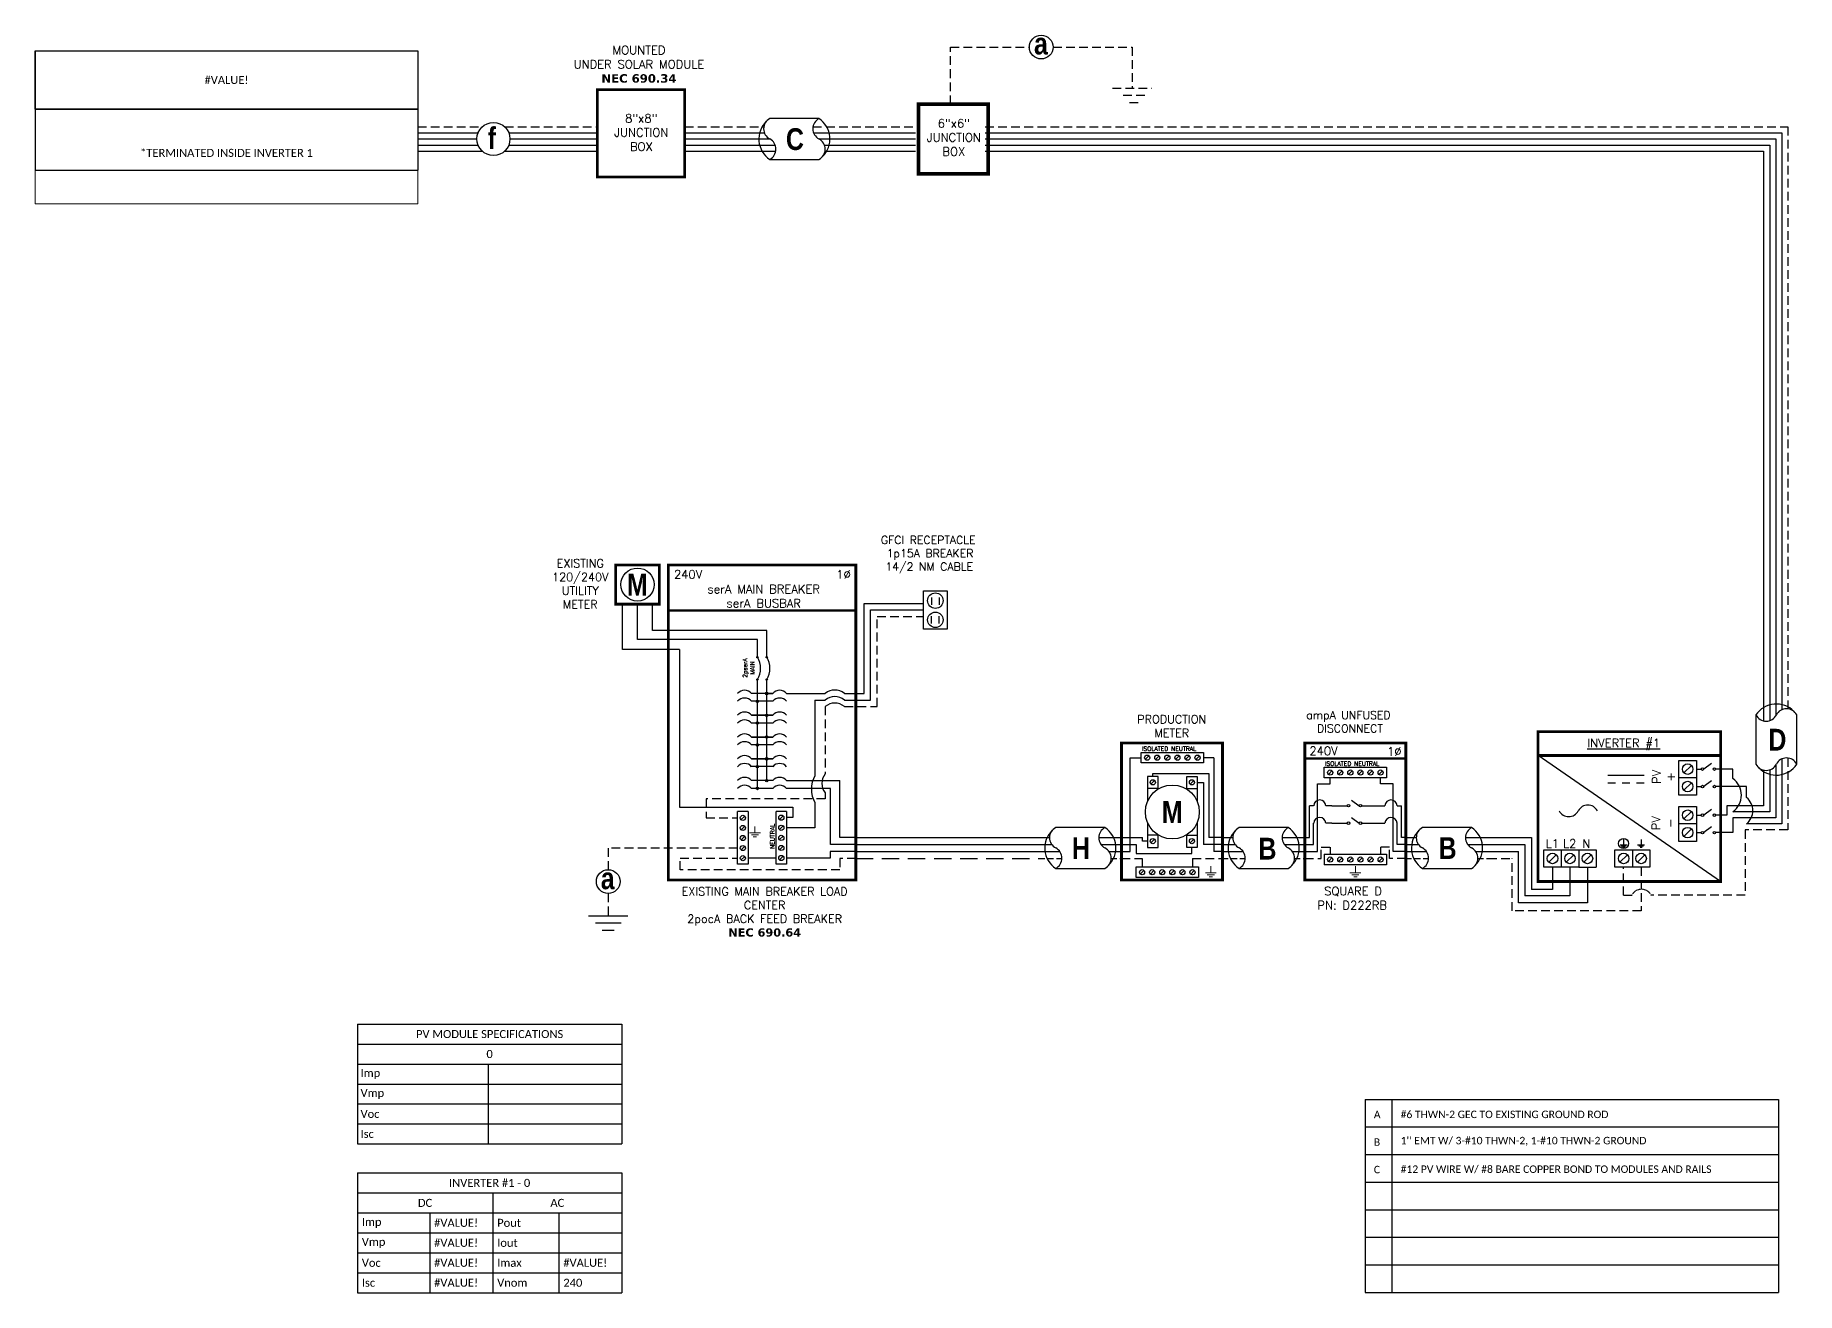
# Model space of a CAD drawing. Header units: feet. Extents: x 7808 to 8568, y 20870 to 21412.
import ezdxf

# ---------------------------------------------------------------- set-up
doc = ezdxf.new("R2010")
doc.units = ezdxf.units.FT
doc.header["$MEASUREMENT"] = 0
doc.linetypes.add('DASHED', pattern=[0.75, 0.5, -0.25])
doc.linetypes.add('HIDDEN', pattern=[0.375, 0.25, -0.125])
doc.layers.add('TEXT', color=7, linetype='Continuous')
doc.layers.add('Z - TITLEBLOCK TXT', color=7, linetype='Continuous')
doc.styles.add('ONE LINE TXT', font='techb___.ttf')
doc.styles.get("Standard").update_dxf_attribs({"font": 'simplex.shx'})

# ---------------------------------------------------------------- blocks, each defined once
blk = doc.blocks.new('*T22')
at = {"color": 0, "lineweight": -2, "transparency": 16777216}
for p, q in [((0, 0), (165.11, 0)), ((0, 0), (0, -51.42)), ((165.11, 0), (165.11, -51.42)), ((0, -25.14), (165.11, -25.14)), ((0, -51.42), (165.11, -51.42))]:
    blk.add_line(p, q, dxfattribs=at)
at = {"layer": 'Defpoints', "color": 8, "linetype": 'ByBlock', "lineweight": 0, "transparency": 16777216}
for p, q in [((0, -51.42), (0, -66.05)), ((165.11, -51.42), (165.11, -66.05)), ((0, -66.05), (165.11, -66.05))]:
    blk.add_line(p, q, dxfattribs=at)
at = {"color": 0, "linetype": 'Continuous', "transparency": 16777216, "char_height": 3.4544, "width": 155.095, "attachment_point": 5}
for s, insert in [('{\\fCalibri|b0|i0|c0;#VALUE!', (82.56, -12.57)), ('{\\fCalibri|b0|i0|c0;^J^J*TERMINATED INSIDE INVERTER 1', (82.56, -38.28))]:
    blk.add_mtext(s, dxfattribs=dict(at, insert=insert))
blk = doc.blocks.new('8x8box')
at = {"lineweight": 50, "const_width": 1.19}
blk.add_lwpolyline([(37.78, 0), (0, 0), (0, 37.78), (37.78, 37.78)], close=True, dxfattribs=at)
at = {"color": 1, "char_height": 3.6576, "attachment_point": 5}
for s, width, insert in [(' \\PMOUNTED \\PUNDER SOLAR MODULE\\P{\\fVerdana|b1|i0|c0|p34;NEC 690.34}', 73.0127, (18.01, 51.7)), ('8"x8"  JUNCTION BOX ', 0.4767, (19.03, 19.26))]:
    blk.add_mtext_dynamic_manual_height_columns(s, width=width, gutter_width=7.17, heights=[0], dxfattribs=dict(at, insert=insert))
blk = doc.blocks.new('6x6box')
at = {"lineweight": 50, "const_width": 1.53}
blk.add_lwpolyline([(30.1, 0), (0, 0), (0, 30.1), (30.1, 30.1)], close=True, dxfattribs=at)
at = {"color": 1, "insert": (15.24, 15.71), "char_height": 3.6576, "width": 0.4767, "attachment_point": 5}
blk.add_mtext('6"x6"  JUNCTION BOX  ', dxfattribs=at)
blk = doc.blocks.new('*U13')
at = {"color": 7}
for p, q in [((-35.53, 9), (-31.05, 9)), ((-9.81, 9), (0, 9))]:
    blk.add_line(p, q, dxfattribs=at)
at = {"color": 7, "linetype": 'Continuous'}
for p, q in [((-7.14, 13.31), (-28.39, 13.31)), ((-28.39, -4.31), (-7.14, -4.31))]:
    blk.add_line(p, q, dxfattribs=at)
at = {"color": 10}
for p, q in [((-35.53, 6), (-30.11, 6)), ((-8.87, 6), (0, 6))]:
    blk.add_line(p, q, dxfattribs=at)
at = {"color": 253}
for p, q in [((-35.53, 3), (-26.66, 3)), ((-5.41, 3), (0, 3))]:
    blk.add_line(p, q, dxfattribs=at)
at = {"color": 92, "linetype": 'HIDDEN', "ltscale": 10}
for p, q in [((-4.48, 0), (0, 0)), ((-35.53, 0), (-25.72, 0))]:
    blk.add_line(p, q, dxfattribs=at)
at = {"color": 7, "linetype": 'Continuous'}
for centre, start, end in [((-22.54, 4.5), 133.97324, 236.42648), ((-12.99, 4.5), 313.97324, 56.42648)]:
    blk.add_arc(centre, 10.58, start, end, dxfattribs=at)
at = {"linetype": 'Continuous'}
for centre, start, end in [((-26.08, 8.91), 117.66392, 242.33608), ((-4.83, 8.91), 117.66392, 242.33608), ((-30.7, 0.09), 297.66392, 62.33608), ((-9.45, 0.09), 297.66392, 62.33608)]:
    blk.add_arc(centre, 4.98, start, end, dxfattribs=at)
blk = doc.blocks.new('unfusedDisconnect')
at = {"lineweight": 50}
blk.add_line((-43.61, 43.06), (0, 43.06), dxfattribs=at)
at = {"color": 1, "linetype": 'Continuous'}
for p, q in [((-35.27, 34.78), (-35.27, 39.32)), ((-35.27, 39.32), (-8.32, 39.32)), ((-8.32, 39.32), (-8.32, 34.78)), ((-8.32, 34.78), (-35.27, 34.78)), ((-23.43, 25.18), (-20.16, 22.74)), ((-31.89, 22.73), (-25.32, 22.73)), ((-23.43, 17.65), (-20.16, 15.2)), ((-19.08, 22.73), (-11.7, 22.73)), ((-31.89, 15.2), (-25.32, 15.2)), ((-19.08, 15.2), (-11.7, 15.19)), ((-35.27, 1.76), (-8.32, 1.76)), ((-35.27, 1.76), (-35.27, -2.78)), ((-8.32, 1.76), (-8.32, -2.78)), ((-8.32, -2.78), (-35.27, -2.78))]:
    blk.add_line(p, q, dxfattribs=at)
at = {"color": 253, "linetype": 'Continuous'}
for p, q in [((-38.16, 3), (-38.16, 32.17)), ((-38.16, 32.17), (-32.67, 32.17)), ((-32.67, 32.17), (-32.67, 34.78)), ((-10.92, 32.17), (-10.92, 34.78)), ((-5.43, 32.17), (-10.92, 32.17)), ((-5.43, 3), (-5.43, 32.17)), ((-43.61, 3), (-38.16, 3)), ((0, 3), (-5.43, 3))]:
    blk.add_line(p, q, dxfattribs=at)
at = {"color": 4, "linetype": 'Continuous'}
for p, q in [((-31.89, 37.83), (-33.46, 36.26)), ((-27.53, 37.83), (-29.11, 36.26)), ((-23.18, 37.83), (-24.76, 36.26)), ((-18.83, 37.83), (-20.41, 36.26)), ((-14.48, 37.83), (-16.06, 36.26)), ((-10.13, 37.83), (-11.7, 36.26)), ((-31.89, 0.28), (-33.46, -1.3)), ((-27.53, 0.28), (-29.11, -1.3)), ((-23.18, 0.28), (-24.76, -1.3)), ((-18.83, 0.28), (-20.41, -1.3)), ((-14.48, 0.28), (-16.06, -1.3)), ((-10.13, 0.28), (-11.7, -1.3))]:
    blk.add_line(p, q, dxfattribs=at)
at = {"color": 7, "linetype": 'Continuous'}
for p, q in [((-41.66, 9), (-41.66, 22.73)), ((-39.8, 22.73), (-41.66, 22.73)), ((-31.89, 22.73), (-34.52, 22.73)), ((-11.7, 22.73), (-9.07, 22.73)), ((-3.79, 22.73), (-1.93, 22.73)), ((-1.93, 9), (-1.93, 22.73))]:
    blk.add_line(p, q, dxfattribs=at)
at = {"color": 7}
for p, q in [((-43.61, 9), (-41.66, 9)), ((0, 9), (-1.93, 9))]:
    blk.add_line(p, q, dxfattribs=at)
at = {"color": 10, "linetype": 'Continuous'}
for p, q in [((-39.8, 6), (-39.8, 15.2)), ((-31.89, 15.2), (-34.52, 15.2)), ((-11.7, 15.2), (-9.07, 15.2)), ((-3.79, 6), (-3.79, 15.2)), ((-43.61, 6), (-39.8, 6)), ((0, 6), (-3.79, 6))]:
    blk.add_line(p, q, dxfattribs=at)
at = {"color": 92, "linetype": 'HIDDEN', "ltscale": 15}
for p, q in [((-43.61, 0), (-36.58, 0)), ((-36.58, 0), (-36.58, 4.9)), ((-36.58, 4.9), (-32.67, 4.9)), ((-32.67, 4.9), (-32.67, 1.76)), ((-7.01, 4.9), (-10.92, 4.9)), ((-10.92, 4.9), (-10.92, 1.76)), ((-7.01, 0), (-7.01, 4.9)), ((0, 0), (-7.01, 0))]:
    blk.add_line(p, q, dxfattribs=at)
at = {"lineweight": 50, "const_width": 1.19}
blk.add_lwpolyline([(-43.61, -9.34), (-43.61, 49.84), (0, 49.84), (0, -9.34)], close=True, dxfattribs=at)
at = {"color": 92, "linetype": 'Continuous', "lineweight": 5, "ltscale": 0.05, "flags": 128}
for points in [[(-24.14, -6.17), (-19.45, -6.17)], [(-20.27, -7.03), (-23.32, -7.03)], [(-21.8, -3.32), (-21.8, -6.17)], [(-21.08, -7.9), (-22.51, -7.9)]]:
    blk.add_lwpolyline(points, dxfattribs=at)
at = {"color": 4, "linetype": 'Continuous'}
for centre in [(-32.67, 37.05), (-28.32, 37.05), (-23.97, 37.05), (-19.62, 37.05), (-15.27, 37.05), (-10.92, 37.05), (-32.67, -0.51), (-28.32, -0.51), (-23.97, -0.51), (-19.62, -0.51), (-15.27, -0.51), (-10.92, -0.51)]:
    blk.add_circle(centre, 1.11, dxfattribs=at)
at = {"color": 1, "linetype": 'Continuous'}
for centre in [(-24.78, 22.73), (-19.62, 22.73), (-24.78, 15.2), (-19.62, 15.2)]:
    blk.add_circle(centre, 0.541, dxfattribs=at)
at = {"color": 7, "linetype": 'Continuous'}
for centre in [(-37.16, 22.58), (-6.43, 22.58)]:
    blk.add_arc(centre, 2.64, 3.28193, 176.71807, dxfattribs=at)
at = {"color": 10, "linetype": 'Continuous'}
for centre in [(-37.16, 15.04), (-6.43, 15.04)]:
    blk.add_arc(centre, 2.64, 3.28193, 176.71807, dxfattribs=at)
at = {"color": 4, "linetype": 'Continuous'}
blk.add_text('ISOLATED NEUTRAL', height=1.8743, dxfattribs=at).set_placement((-34.91, 39.97))
at = {"color": 1}
for s, width, gutter_width, heights, insert, char_height, attachment_point in [('\\A1;\\pi12.228;ampA UNFUSED \\P\\pi16.834;DISCONNECT', 64.922, 0, [11.89], (-55.21, 63.58), 3.4544, 1), ('240V', 0.1481, 0.75, [0], (-35.55, 46.4), 3.658, 5), ('1∅', 0.1481, 0.75, [0], (-4.98, 46.1), 3.658, 5), ('\\A1;\\pi11.999,t30.287;SQUARE D\\P\\pi9.0377,t27.326;PN: D222RB', 51.6906, 0.203, [45.94], (-47.25, -12.27), 3.6576, 1)]:
    blk.add_mtext_dynamic_manual_height_columns(s, width=width, gutter_width=gutter_width, heights=heights, dxfattribs=dict(at, insert=insert, char_height=char_height, attachment_point=attachment_point))
blk = doc.blocks.new('*U26')
at = {"color": 7}
for name, p in [('unfusedDisconnect', (0, 0)), ('*U13', (-43.61, 0))]:
    blk.add_blockref(name, p, dxfattribs=at)
at = {"layer": 'Z - TITLEBLOCK TXT', "color": 1, "linetype": 'Continuous', "insert": (-63.63, 8.88), "char_height": 9.3833, "attachment_point": 1, "style": 'ONE LINE TXT'}
blk.add_mtext_dynamic_manual_height_columns('{\\W1;\\C256;B}', width=0.1385, gutter_width=2.13, heights=[0], dxfattribs=at)
blk = doc.blocks.new('*U21')
at = {"color": 7}
blk.add_line((-79.14, 9), (0, 9), dxfattribs=at)
at = {"color": 10}
blk.add_line((-79.14, 6), (0, 6), dxfattribs=at)
at = {"color": 253}
blk.add_line((-79.14, 3), (0, 3), dxfattribs=at)
at = {"color": 92, "linetype": 'DASHED', "ltscale": 15}
blk.add_line((-79.14, 0), (0, 0), dxfattribs=at)
blk = doc.blocks.new('productionMeter')
at = {"color": 1, "linetype": 'Continuous'}
for p, q in [((-35.13, 41.18), (-35.13, 45.72)), ((-35.13, 45.72), (-8.18, 45.72)), ((-8.18, 45.72), (-8.18, 41.18)), ((-8.18, 41.18), (-35.13, 41.18)), ((-32.38, 35.4), (-32.38, 24.5)), ((-27.84, 35.4), (-32.38, 35.4)), ((-27.84, 29.86), (-27.84, 35.4)), ((-15.47, 29.86), (-15.47, 35.4)), ((-15.47, 35.4), (-10.93, 35.4)), ((-10.93, 35.4), (-10.93, 24.5)), ((-27.84, 30.21), (-32.38, 30.21)), ((-15.47, 30.21), (-10.93, 30.21)), ((-32.38, 15.55), (-32.38, 4.64)), ((-10.93, 15.55), (-10.93, 4.64)), ((-27.84, 10.04), (-32.38, 10.04)), ((-27.84, 4.64), (-27.84, 10.18)), ((-15.47, 4.64), (-15.47, 10.18)), ((-15.47, 10.04), (-10.93, 10.04)), ((-32.38, 4.64), (-27.84, 4.64)), ((-10.93, 4.64), (-15.47, 4.64)), ((-37.32, -8.24), (-37.32, -3.7)), ((-37.32, -3.7), (-10.37, -3.7)), ((-10.37, -3.7), (-10.37, -8.24)), ((-10.37, -8.24), (-37.32, -8.24))]:
    blk.add_line(p, q, dxfattribs=at)
at = {"color": 253, "linetype": 'Continuous'}
for p, q in [((-39.9, 3), (-39.9, 43.45)), ((-39.9, 43.45), (-35.13, 43.45)), ((-3.71, 43.45), (-8.18, 43.45)), ((-3.71, 43.45), (-3.71, 3)), ((-43.61, 3), (-39.9, 3)), ((0, 3), (-3.71, 3))]:
    blk.add_line(p, q, dxfattribs=at)
at = {"color": 4, "linetype": 'Continuous'}
for p, q in [((-31.74, 44.23), (-33.32, 42.66)), ((-27.39, 44.23), (-28.97, 42.66)), ((-23.04, 44.23), (-24.62, 42.66)), ((-18.69, 44.23), (-20.26, 42.66)), ((-14.34, 44.23), (-15.91, 42.66)), ((-9.99, 44.23), (-11.56, 42.66)), ((-29.33, 33.59), (-30.9, 32.02)), ((-12.41, 33.59), (-13.98, 32.02)), ((-29.33, 8.23), (-30.9, 6.66)), ((-12.41, 8.23), (-13.98, 6.66)), ((-33.93, -5.19), (-35.51, -6.76)), ((-29.58, -5.19), (-31.15, -6.76)), ((-25.23, -5.19), (-26.8, -6.76)), ((-20.88, -5.19), (-22.45, -6.76)), ((-16.53, -5.19), (-18.1, -6.76)), ((-12.18, -5.19), (-13.75, -6.76))]:
    blk.add_line(p, q, dxfattribs=at)
at = {"color": 7}
for p, q in [((-30.11, 35.4), (-30.11, 36.59)), ((-30.11, 36.59), (-5.98, 36.59)), ((-5.98, 36.59), (-5.98, 9)), ((-43.61, 9), (-34.54, 9)), ((-34.54, 7.44), (-34.54, 9)), ((0, 9), (-5.98, 9)), ((-32.38, 7.44), (-34.54, 7.44))]:
    blk.add_line(p, q, dxfattribs=at)
at = {"color": 10, "linetype": 'Continuous'}
for p, q in [((-10.93, 32.81), (-8.25, 32.81)), ((-8.25, 32.81), (-8.25, 6)), ((-43.61, 6), (-37.24, 6)), ((-37.24, 6), (-37.24, 2.05)), ((-37.24, 2.05), (-13.2, 2.05)), ((-13.2, 2.05), (-13.2, 4.64)), ((0, 6), (-8.25, 6))]:
    blk.add_line(p, q, dxfattribs=at)
at = {"color": 92, "linetype": 'HIDDEN', "ltscale": 15}
for p, q in [((-43.61, 0), (-34.72, 0)), ((-12.97, 0), (-12.97, -3.7)), ((-12.97, 0), (0, 0)), ((-34.72, 0), (-34.72, -3.7))]:
    blk.add_line(p, q, dxfattribs=at)
at = {"lineweight": 50, "const_width": 1.19}
blk.add_lwpolyline([(-43.61, -9.34), (-43.61, 49.84), (0, 49.84), (0, -9.34)], close=True, dxfattribs=at)
at = {"color": 92, "linetype": 'Continuous', "lineweight": 5, "ltscale": 0.05, "flags": 128}
for points in [[(-2.7, -6.18), (-7.38, -6.18)], [(-6.57, -7.05), (-3.51, -7.05)], [(-5.04, -3.33), (-5.04, -6.18)], [(-5.76, -7.91), (-4.32, -7.91)]]:
    blk.add_lwpolyline(points, dxfattribs=at)
at = {"color": 4, "linetype": 'Continuous'}
for centre in [(-32.53, 43.45), (-28.18, 43.45), (-23.83, 43.45), (-19.48, 43.45), (-15.13, 43.45), (-10.78, 43.45), (-30.11, 32.81), (-13.2, 32.81), (-30.11, 7.44), (-13.2, 7.44), (-34.72, -5.97), (-30.37, -5.97), (-26.02, -5.97), (-21.67, -5.97), (-17.32, -5.97), (-12.97, -5.97)]:
    blk.add_circle(centre, 1.11, dxfattribs=at)
at = {"linetype": 'Continuous'}
blk.add_circle((-21.65, 20.02), 11.62, dxfattribs=at)
at = {"color": 4, "linetype": 'Continuous'}
blk.add_text('ISOLATED NEUTRAL', height=1.8743, dxfattribs=at).set_placement((-34.77, 46.37))
at = {"color": 253, "linetype": 'Continuous', "style": 'ONE LINE TXT'}
blk.add_text('M', height=9.38, dxfattribs=at).set_placement((-26.21, 15.31))
at = {"color": 1, "insert": (-21.93, 57.08), "char_height": 3.5433, "attachment_point": 5}
blk.add_mtext_dynamic_manual_height_columns('PRODUCTION METER', width=1.3203, gutter_width=7.17, heights=[0], dxfattribs=at)
blk = doc.blocks.new('*U18')
at = {"color": 7}
blk.add_blockref('productionMeter', (0, 0), dxfattribs=at)
blk = doc.blocks.new('breakerPanel')
at = {"linetype": 'Continuous'}
h = blk.add_hatch(color=1, dxfattribs=at)
h.dxf.hatch_style = 1
edge = h.paths.add_edge_path()
edge.add_arc((-42.47, 86.8), 0.291, 0, 360)
h = blk.add_hatch(color=1, dxfattribs=at)
h.dxf.hatch_style = 1
edge = h.paths.add_edge_path()
edge.add_arc((-38.44, 86.8), 0.291, 0, 360)
h = blk.add_hatch(color=1, dxfattribs=at)
h.dxf.hatch_style = 1
edge = h.paths.add_edge_path()
edge.add_arc((-42.47, 77.16), 0.291, 0, 360)
h = blk.add_hatch(color=1, dxfattribs=at)
h.dxf.hatch_style = 1
edge = h.paths.add_edge_path()
edge.add_arc((-38.44, 77.16), 0.291, 0, 360)
h = blk.add_hatch(color=1, dxfattribs=at)
h.dxf.hatch_style = 1
edge = h.paths.add_edge_path()
edge.add_arc((-38.44, 71.16), 0.528, 0, 360)
h = blk.add_hatch(color=1, dxfattribs=at)
h.dxf.hatch_style = 1
edge = h.paths.add_edge_path()
edge.add_arc((-42.47, 67.78), 0.528, 0, 360)
h = blk.add_hatch(color=1, dxfattribs=at)
h.dxf.hatch_style = 1
edge = h.paths.add_edge_path()
edge.add_arc((-38.44, 61.76), 0.528, 0, 360)
h = blk.add_hatch(color=1, dxfattribs=at)
h.dxf.hatch_style = 1
edge = h.paths.add_edge_path()
edge.add_arc((-42.47, 58.38), 0.528, 0, 360)
h = blk.add_hatch(color=1, dxfattribs=at)
h.dxf.hatch_style = 1
edge = h.paths.add_edge_path()
edge.add_arc((-42.47, 48.98), 0.528, 0, 360)
h = blk.add_hatch(color=1, dxfattribs=at)
h.dxf.hatch_style = 1
edge = h.paths.add_edge_path()
edge.add_arc((-38.44, 52.36), 0.528, 0, 360)
h = blk.add_hatch(color=1, dxfattribs=at)
h.dxf.hatch_style = 1
edge = h.paths.add_edge_path()
edge.add_arc((-42.47, 39.58), 0.528, 0, 360)
h = blk.add_hatch(color=1, dxfattribs=at)
h.dxf.hatch_style = 1
edge = h.paths.add_edge_path()
edge.add_arc((-38.44, 42.95), 0.528, 0, 360)
h = blk.add_hatch(color=1, dxfattribs=at)
h.dxf.hatch_style = 1
edge = h.paths.add_edge_path()
edge.add_arc((-42.47, 30.17), 0.528, 0, 360)
h = blk.add_hatch(color=1, dxfattribs=at)
h.dxf.hatch_style = 1
edge = h.paths.add_edge_path()
edge.add_arc((-38.44, 33.55), 0.528, 0, 360)
at = {"color": 155, "true_color": 0x647190}
blk.add_line((-80.92, 126.59), (0, 126.59), dxfattribs=at)
at = {"color": 253, "linetype": 'Continuous'}
for p, q in [((-100.73, 90.2), (-100.73, 109.7)), ((-76.04, 90.2), (-100.73, 90.2)), ((-76.04, 90.2), (-76.04, 22.16)), ((-76.04, 22.16), (-27.25, 22.16)), ((-27.25, 17.57), (-29.89, 17.57)), ((-27.25, 22.16), (-27.25, 17.57)), ((-11.01, 0.16), (-29.89, 0.16)), ((0, 3), (-11.01, 3)), ((-11.01, 3), (-11.01, 0.16))]:
    blk.add_line(p, q, dxfattribs=at)
at = {"color": 10, "linetype": 'Continuous'}
for p, q in [((-94.24, 94.51), (-94.24, 109.7)), ((-42.47, 94.51), (-94.24, 94.51)), ((-42.47, 87.09), (-42.47, 94.51)), ((-42.47, 30.17), (-42.47, 76.87)), ((-35.88, 67.78), (-45.04, 67.78)), ((-35.88, 58.38), (-45.04, 58.38)), ((-35.88, 48.98), (-45.04, 48.98)), ((-35.88, 39.58), (-45.04, 39.58)), ((-35.88, 30.17), (-45.04, 30.17)), ((-10.98, 30.17), (-29.89, 30.17)), ((-10.98, 6), (-10.98, 30.17)), ((0, 6), (-10.98, 6))]:
    blk.add_line(p, q, dxfattribs=at)
at = {"color": 7, "linetype": 'Continuous'}
for p, q in [((-87.75, 98.34), (-87.75, 109.7)), ((-38.44, 98.34), (-87.75, 98.34)), ((-38.44, 87.09), (-38.44, 98.34)), ((-38.44, 61.76), (-38.44, 76.87)), ((-35.88, 71.16), (-45.04, 71.16)), ((-38.44, 71.16), (-35.88, 71.16)), ((-45.04, 61.76), (-35.88, 61.76)), ((-35.88, 61.76), (-45.04, 61.76)), ((-38.44, 52.36), (-38.44, 61.76)), ((-45.04, 52.36), (-35.88, 52.36)), ((-35.88, 52.36), (-45.04, 52.36)), ((-38.44, 42.95), (-38.44, 52.36)), ((-45.04, 42.95), (-35.88, 42.95)), ((-35.88, 42.95), (-45.04, 42.95)), ((-38.44, 33.55), (-38.44, 42.95)), ((-35.88, 33.55), (-45.04, 33.55)), ((-6.96, 9), (-6.96, 33.55))]:
    blk.add_line(p, q, dxfattribs=at)
at = {"lineweight": 50}
blk.add_line((-80.92, 106.95), (0, 106.95), dxfattribs=at)
at = {"color": 7}
for p, q in [((-29.89, 33.55), (-6.96, 33.55)), ((0, 9), (-6.96, 9))]:
    blk.add_line(p, q, dxfattribs=at)
at = {"color": 1, "linetype": 'Continuous'}
for p, q in [((-51.03, -2.51), (-51.03, 20.23)), ((-46.49, 20.23), (-51.03, 20.23)), ((-46.49, 20.23), (-46.49, -2.51)), ((-34.43, -2.43), (-34.43, 20.16)), ((-29.89, 20.16), (-34.43, 20.16)), ((-29.89, 20.16), (-29.89, -2.43)), ((-46.49, -2.51), (-51.03, -2.51)), ((-29.89, -2.43), (-34.43, -2.43))]:
    blk.add_line(p, q, dxfattribs=at)
at = {"color": 4, "linetype": 'Continuous'}
for p, q in [((-47.97, 18.28), (-49.55, 16.71)), ((-31.37, 18.35), (-32.94, 16.78)), ((-47.97, 13.93), (-49.55, 12.36)), ((-47.97, 9.58), (-49.55, 8.01)), ((-31.37, 14), (-32.94, 12.43)), ((-31.37, 9.65), (-32.94, 8.08)), ((-47.97, 5.23), (-49.55, 3.66)), ((-47.97, 0.88), (-49.55, -0.69)), ((-31.37, 5.3), (-32.94, 3.73)), ((-31.37, 0.95), (-32.94, -0.62))]:
    blk.add_line(p, q, dxfattribs=at)
at = {"color": 92, "linetype": 'HIDDEN', "ltscale": 15}
for p, q in [((-51.03, 4.44), (-106.89, 4.44)), ((-106.89, 4.44), (-106.89, -4.87)), ((-75.84, -4.96), (-75.84, 0.09)), ((-75.84, 0.09), (-51.03, 0.09)), ((0, 0), (-6.96, 0)), ((-6.96, -4.96), (-75.84, -4.96)), ((-6.96, 0), (-6.96, -4.96)), ((-106.89, -15.1), (-106.89, -24.84))]:
    blk.add_line(p, q, dxfattribs=at)
at = {"color": 92, "linetype": 'Continuous', "ltscale": 15}
blk.add_line((-34.43, 0.09), (-46.49, 0.09), dxfattribs=at)
at = {"lineweight": 50, "const_width": 1.19}
for points in [[(-103.67, 109.7), (-103.67, 126.59), (-84.82, 126.59), (-84.82, 109.7)], [(-80.92, -9.3), (-80.92, 126.59), (0, 126.59), (0, -9.3)]]:
    blk.add_lwpolyline(points, close=True, dxfattribs=at)
at = {"color": 92, "linetype": 'Continuous', "lineweight": 5, "ltscale": 0.05, "flags": 128}
for points in [[(-45.88, 10.97), (-41.2, 10.97)], [(-42.01, 10.1), (-45.07, 10.1)], [(-42.82, 9.23), (-44.25, 9.23)], [(-43.54, 13.81), (-43.54, 10.97)]]:
    blk.add_lwpolyline(points, dxfattribs=at)
at = {"color": 92, "linetype": 'Continuous', "ltscale": 4, "flags": 128}
for points in [[(-115.37, -24.84), (-98.41, -24.84)], [(-101.35, -27.98), (-112.43, -27.98)], [(-104.29, -31.12), (-109.49, -31.12)]]:
    blk.add_lwpolyline(points, dxfattribs=at)
at = {"linetype": 'Continuous'}
blk.add_circle((-94.24, 118.15), 7.15, dxfattribs=at)
at = {"color": 1, "linetype": 'Continuous'}
for centre, radius in [((-42.47, 86.8), 0.291), ((-38.44, 86.8), 0.291), ((-42.47, 77.16), 0.291), ((-38.44, 77.16), 0.291), ((-38.44, 71.16), 0.528), ((-42.47, 67.78), 0.528), ((-38.44, 61.76), 0.528), ((-42.47, 58.38), 0.528), ((-42.47, 48.98), 0.528), ((-38.44, 52.36), 0.528), ((-42.47, 39.58), 0.528), ((-38.44, 42.95), 0.528), ((-42.47, 30.17), 0.528), ((-38.44, 33.55), 0.528)]:
    blk.add_circle(centre, radius, dxfattribs=at)
at = {"color": 4, "linetype": 'Continuous'}
for centre in [(-48.76, 17.49), (-32.16, 17.57), (-48.76, 13.14), (-48.76, 8.79), (-32.16, 13.21), (-32.16, 8.86), (-48.76, 4.44), (-48.76, 0.09), (-32.16, 4.51), (-32.16, 0.16)]:
    blk.add_circle(centre, 1.11, dxfattribs=at)
at = {"color": 7, "linetype": 'Continuous'}
blk.add_circle((-106.89, -9.99), 5.11, dxfattribs=at)
at = {"color": 1, "linetype": 'Continuous'}
for centre, radius, start, end in [((-50.14, 81.98), 9.06, 327.87082, 32.12918), ((-46.11, 81.98), 9.06, 327.87082, 32.12918), ((-48.03, 68.62), 3.93, 40.3392, 139.6608), ((-48.03, 65.24), 3.93, 40.3392, 139.6608), ((-32.88, 68.62), 3.93, 40.3392, 139.6608), ((-32.88, 65.24), 3.93, 40.3392, 139.6608), ((-48.03, 59.21), 3.93, 40.3392, 139.6608), ((-32.88, 59.21), 3.93, 40.3392, 139.6608), ((-48.03, 55.84), 3.93, 40.3392, 139.6608), ((-48.03, 49.81), 3.93, 40.3392, 139.6608), ((-32.88, 55.84), 3.93, 40.3392, 139.6608), ((-32.88, 49.81), 3.93, 40.3392, 139.6608), ((-48.03, 46.43), 3.93, 40.3392, 139.6608), ((-32.88, 46.43), 3.93, 40.3392, 139.6608), ((-48.03, 40.41), 3.93, 40.3392, 139.6608), ((-48.03, 37.03), 3.93, 40.3392, 139.6608), ((-32.88, 40.41), 3.93, 40.3392, 139.6608), ((-32.88, 37.03), 3.93, 40.3392, 139.6608), ((-48.03, 31.01), 3.93, 40.3392, 139.6608), ((-48.03, 27.63), 3.93, 40.3392, 139.6608), ((-32.88, 31.01), 3.93, 40.3392, 139.6608), ((-32.88, 27.63), 3.93, 40.3392, 139.6608)]:
    blk.add_arc(centre, radius, start, end, dxfattribs=at)
at = {"color": 253, "linetype": 'Continuous', "style": 'ONE LINE TXT'}
blk.add_text('M', height=9.38, dxfattribs=at).set_placement((-98.8, 113.43))
at = {"color": 4, "linetype": 'Continuous'}
blk.add_text('NEUTRAL', height=1.874, rotation=90, dxfattribs=at).set_placement((-35.08, 4.08))
at = {"color": 1, "attachment_point": 5}
for s, width, gutter_width, heights, insert, char_height in [('EXISTING\\P120/240V UTILITY METER', 0.0523, 7.17, [0], (-118.95, 118.48), 3.5433), ('240V', 0.1481, 0.75, [0], (-72.39, 122.54), 3.658), ('1∅', 0.1481, 0.75, [0], (-5.31, 122.54), 3.658), ('serA MAIN BREAKER\\PserA BUSBAR', 72.4998, 0.75, [0], (-39.75, 113.14), 3.6576), ('EXISTING MAIN BREAKER LOAD CENTER\\P2pocA BACK FEED BREAKER\\P{\\fVerdana|b1|i0|c0|p34;NEC 690.64}', 79.2627, 97.94, [154.49], (-39.35, -23.14), 3.5433)]:
    blk.add_mtext_dynamic_manual_height_columns(s, width=width, gutter_width=gutter_width, heights=heights, dxfattribs=dict(at, insert=insert, char_height=char_height))
at = {"color": 4, "linetype": 'Continuous', "insert": (-46.25, 82.15), "char_height": 1.874, "attachment_point": 5, "rotation": 90}
blk.add_mtext_dynamic_manual_height_columns('2pserA\\PMAIN', width=0.1481, gutter_width=0.75, heights=[0], dxfattribs=at)
at = {"color": 1, "linetype": 'Continuous', "insert": (-110.08, -3.93), "char_height": 9.3833, "attachment_point": 1, "style": 'ONE LINE TXT'}
blk.add_mtext_dynamic_manual_height_columns('{\\W1;\\C256;a}', width=0.1385, gutter_width=2.13, heights=[0], dxfattribs=at)
blk = doc.blocks.new('*U17')
at = {"color": 7}
blk.add_blockref('breakerPanel', (0, 0), dxfattribs=at)
blk = doc.blocks.new('*T23')
at = {"color": 0, "lineweight": -2, "transparency": 16777216}
for p, q in [((0, 0), (114.19, 0)), ((0, 0), (0, -51.7)), ((114.19, 0), (114.19, -51.7)), ((0, -8.62), (114.19, -8.62)), ((58.43, -8.62), (58.43, -51.7)), ((0, -17.23), (114.19, -17.23)), ((31.22, -17.23), (31.22, -51.7)), ((86.98, -17.23), (86.98, -51.7)), ((0, -25.85), (114.19, -25.85)), ((0, -34.47), (114.19, -34.47)), ((0, -43.08), (114.19, -43.08)), ((0, -51.7), (114.19, -51.7))]:
    blk.add_line(p, q, dxfattribs=at)
at = {"color": 0, "linetype": 'Continuous', "transparency": 16777216, "char_height": 3.4544}
for s, insert, width, attachment_point in [('{\\fCalibri|b0|i0|c0;INVERTER #1 - 0', (57.09, -4.31), 110.3293, 5), ('{\\fCalibri|b0|i0|c0;DC', (29.22, -12.93), 54.5755, 5), ('{\\fCalibri|b0|i0|c0;AC', (86.31, -12.93), 51.8976, 5), ('{\\fCalibri|b0|i0|c0;Imp', (1.93, -21.54), 27.3681, 4), ('{\\fCalibri|b0|i0|c0;#VALUE!', (33.15, -21.54), 23.3513, 4), ('{\\fCalibri|b0|i0|c0;Pout', (60.36, -21.54), 24.6902, 4), ('{\\fCalibri|b0|i0|c0;', (88.91, -21.54), 23.3513, 4), ('{\\fCalibri|b0|i0|c0;Vmp', (1.93, -30.16), 27.3681, 4), ('{\\fCalibri|b0|i0|c0;#VALUE!', (33.15, -30.16), 23.3513, 4), ('{\\fCalibri|b0|i0|c0;Iout', (60.36, -30.16), 24.6902, 4), ('{\\fCalibri|b0|i0|c0;', (88.91, -30.16), 23.3513, 4), ('{\\fCalibri|b0|i0|c0;Voc', (1.93, -38.78), 27.3681, 4), ('{\\fCalibri|b0|i0|c0;#VALUE!', (33.15, -38.78), 23.3513, 4), ('{\\fCalibri|b0|i0|c0;Imax', (60.36, -38.78), 24.6902, 4), ('{\\fCalibri|b0|i0|c0;#VALUE!', (88.91, -38.78), 23.3513, 4), ('{\\fCalibri|b0|i0|c0;#VALUE!', (33.15, -47.39), 23.3513, 4), ('{\\fCalibri|b0|i0|c0;240', (88.91, -47.39), 23.3513, 4), ('{\\fCalibri|b0|i0|c0;Isc', (1.93, -47.39), 27.3681, 4), ('{\\fCalibri|b0|i0|c0;Vnom', (60.36, -47.39), 24.6902, 4)]:
    blk.add_mtext(s, dxfattribs=dict(at, insert=insert, width=width, attachment_point=attachment_point))
blk = doc.blocks.new('*T24')
at = {"color": 0, "lineweight": -2, "transparency": 16777216}
for p, q in [((0, 0), (114.19, 0)), ((0, 0), (0, -51.69)), ((114.19, 0), (114.19, -51.69)), ((0, -8.62), (114.19, -8.62)), ((0, -17.23), (114.19, -17.23)), ((56.41, -17.23), (56.41, -51.69)), ((0, -25.85), (114.19, -25.85)), ((0, -34.46), (114.19, -34.46)), ((0, -43.08), (114.19, -43.08)), ((0, -51.69), (114.19, -51.69))]:
    blk.add_line(p, q, dxfattribs=at)
at = {"color": 0, "linetype": 'Continuous', "transparency": 16777216, "char_height": 3.4544}
for s, insert, width, attachment_point in [('{\\fCalibri|b0|i0|c0;PV MODULE SPECIFICATIONS', (57.09, -4.31), 111.433, 5), ('{\\fCalibri|b0|i0|c0;0', (57.09, -12.92), 111.433, 5), ('{\\fCalibri|b0|i0|c0;Imp', (1.38, -21.54), 53.6551, 4), ('{\\fCalibri|b0|i0|c0;', (57.78, -21.54), 55.0254, 4), ('{\\fCalibri|b0|i0|c0;Vmp', (1.38, -30.15), 53.6551, 4), ('{\\fCalibri|b0|i0|c0;', (57.78, -30.15), 55.0254, 4), ('{\\fCalibri|b0|i0|c0;Voc', (1.38, -38.77), 53.6551, 4), ('{\\fCalibri|b0|i0|c0;', (57.78, -38.77), 55.0254, 4), ('{\\fCalibri|b0|i0|c0;Isc', (1.38, -47.39), 53.6551, 4), ('{\\fCalibri|b0|i0|c0;', (57.78, -47.39), 55.0254, 4)]:
    blk.add_mtext(s, dxfattribs=dict(at, insert=insert, width=width, attachment_point=attachment_point))
blk = doc.blocks.new('*T25')
at = {"linetype": 'ByBlock', "lineweight": -2, "transparency": 16777216}
for p, q in [((0, 0), (178.52, 0)), ((0, 0), (0, -83.27)), ((11.58, 0), (11.58, -83.27)), ((178.52, 0), (178.52, -83.27)), ((0, -11.84), (178.52, -11.84)), ((0, -23.75), (178.52, -23.75)), ((0, -35.65), (178.52, -35.65)), ((0, -47.56), (178.52, -47.56)), ((0, -59.46), (178.52, -59.46)), ((0, -71.37), (178.52, -71.37)), ((0, -83.27), (178.52, -83.27))]:
    blk.add_line(p, q, dxfattribs=at)
at = {"color": 0, "linetype": 'Continuous', "transparency": 16777216, "char_height": 3.2119, "attachment_point": 7}
for s, insert, width in [('{\\fCalibri|b0|i0|c0;A', (3.78, -8.06), 4.025), ('{\\fCalibri|b0|i0|c0;#6 THWN-2 GEC TO EXISTING GROUND ROD', (15.36, -8.06), 159.3801), ('{\\fCalibri|b0|i0|c0;B', (3.78, -19.97), 4.025), ("{\\fCalibri|b0|i0|c0;1'' EMT W/ 3-#10 THWN-2, 1-#10 THWN-2 GROUND", (15.36, -19.97), 159.3801), ('{\\fCalibri|b0|i0|c0;C', (3.78, -31.87), 4.025), ('{\\fCalibri|b0|i0|c0;#12 PV WIRE W/ #8 BARE COPPER BOND TO MODULES AND RAILS', (15.36, -31.87), 159.3801), ('{\\fCalibri|b0|i0|c0;', (3.78, -43.78), 4.025), ('{\\fCalibri|b0|i0|c0;', (15.36, -43.78), 159.3801), ('{\\fCalibri|b0|i0|c0;', (3.78, -55.68), 4.025), ('{\\fCalibri|b0|i0|c0;', (15.36, -55.68), 159.3801), ('{\\fCalibri|b0|i0|c0;', (3.78, -67.59), 4.025), ('{\\fCalibri|b0|i0|c0;', (15.36, -67.59), 159.3801), ('{\\fCalibri|b0|i0|c0;', (3.78, -79.5), 4.025), ('{\\fCalibri|b0|i0|c0;', (15.36, -79.5), 159.3801)]:
    blk.add_mtext(s, dxfattribs=dict(at, insert=insert, width=width))
blk = doc.blocks.new('gfci1')
at = {"color": 7, "linetype": 'Continuous'}
for p, q in [((33.46, 0), (33.46, 38.87)), ((33.46, 38.87), (59.14, 38.87)), ((62.57, 41.42), (62.57, 38.21)), ((65.87, 41.42), (65.87, 38.21)), ((62.57, 30.17), (62.57, 33.39)), ((65.87, 30.17), (65.87, 33.39)), ((0, 0), (16.69, 0)), ((24.94, 0), (33.46, 0))]:
    blk.add_line(p, q, dxfattribs=at)
at = {"color": 253, "linetype": 'Continuous'}
for p, q in [((36.28, -2.82), (36.28, 36.06)), ((36.28, 36.06), (59.14, 36.06)), ((12.22, -2.82), (16.69, -2.82)), ((12.22, -2.82), (12.22, -35.5)), ((24.94, -2.82), (36.28, -2.82)), ((12.22, -47.07), (12.22, -57.95)), ((12.22, -57.95), (0, -57.95))]:
    blk.add_line(p, q, dxfattribs=at)
at = {"color": 7}
blk.add_line((16.69, -45.52), (16.69, -45.52), dxfattribs=at)
at = {"color": 7, "linetype": 'Continuous'}
blk.add_lwpolyline([(59.14, 44.31), (69.3, 44.31), (69.3, 27.81), (59.14, 27.81)], close=True, dxfattribs=at)
for centre in [(64.22, 40.06), (64.22, 31.78)]:
    blk.add_circle(centre, 3.33, dxfattribs=at)
blk.add_arc((20.81, -4.99), 6.47, 50.39049, 129.60951, dxfattribs=at)
at = {"color": 253, "linetype": 'Continuous'}
for centre, radius, start, end in [((20.81, -7.8), 6.47, 50.39049, 129.60951), ((22.72, -41.29), 11.99, 151.17036, 208.82964)]:
    blk.add_arc(centre, radius, start, end, dxfattribs=at)
at = {"layer": 'TEXT', "color": 92, "linetype": 'HIDDEN', "ltscale": 15}
for p, q in [((39.09, -5.63), (39.09, 33.24)), ((39.09, 33.24), (59.14, 33.24)), ((16.69, -5.63), (16.69, -34.69)), ((24.94, -5.63), (39.09, -5.63)), ((16.69, -45.52), (-34.69, -45.52)), ((-34.69, -45.52), (-34.69, -53.67)), ((16.69, -42.94), (16.69, -45.52)), ((-34.69, -53.67), (-21.14, -53.67))]:
    blk.add_line(p, q, dxfattribs=at)
at = {"layer": 'TEXT', "color": 92, "linetype": 'Continuous', "ltscale": 15}
for centre, start, end in [((20.81, -10.62), 50.39049, 129.60951), ((21.67, -38.81), 140.39049, 219.60951)]:
    blk.add_arc(centre, 6.47, start, end, dxfattribs=at)
at = {"layer": 'TEXT', "color": 1, "insert": (27.72, 67.97), "char_height": 3.4544, "attachment_point": 1}
blk.add_mtext_dynamic_manual_height_columns('\\A1;\\pi12.999;GFCI RECEPTACLE\\P\\pi15.467;1p15A BREAKER\\P\\pi14.891;14/2 NM CABLE', width=71.8931, gutter_width=92.23, heights=[24.13], dxfattribs=at)
blk = doc.blocks.new('string1')
at = {"color": 7, "linetype": 'Continuous'}
for p, q in [((-560.21, 269.3), (-533.99, 269.3)), ((-520.9, 269.3), (-482.74, 269.3)), ((-444.96, 269.3), (-405.93, 269.3)), ((-384.69, 269.3), (-345.37, 269.3)), ((-315.27, 269.3), (23.33, 269.3)), ((23.33, 269.3), (23.33, 20.94)), ((7.45, 0), (0, 0)), ((7.45, -4.11), (7.45, 0)), ((23.33, -0.31), (23.33, -18.41)), ((23.33, -18.41), (7.45, -18.41))]:
    blk.add_line(p, q, dxfattribs=at)
at = {"color": 253, "linetype": 'Continuous'}
for p, q in [((-560.21, 266.68), (-532.38, 266.68)), ((-522.69, 266.68), (-482.74, 266.68)), ((-444.96, 266.68), (-405.67, 266.68)), ((-384.43, 266.68), (-345.37, 266.68)), ((-315.27, 266.68), (20.71, 266.68)), ((20.71, 266.68), (20.71, 20.82)), ((20.71, -0.42), (20.71, -15.79)), ((4.87, -19.9), (0, -19.9)), ((20.71, -15.79), (4.87, -15.79)), ((4.87, -15.79), (4.87, -19.9))]:
    blk.add_line(p, q, dxfattribs=at)
at = {"linetype": 'Continuous'}
blk.add_arc((2.32, -11.26), 8.8, 305.65052, 54.34948, dxfattribs=at)

msp = doc.modelspace()

# ---------------------------------------------------------------- linework, layer by layer
at = {"color": 92, "linetype": 'HIDDEN', "ltscale": 15}
for p, q in [((8202.84, 21382.59), (8202.84, 21407.19)), ((8202.84, 21407.19), (8236.95, 21407.19)), ((8247.18, 21407.19), (8281.29, 21407.19)), ((8281.29, 21407.19), (8281.29, 21389.4)), ((7972.95, 21372.79), (8000.78, 21372.79)), ((8010.47, 21372.79), (8050.42, 21372.79)), ((8088.2, 21372.79), (8122.3, 21372.79)), ((8143.54, 21372.79), (8187.79, 21372.79)), ((8217.89, 21372.79), (8564.36, 21372.79)), ((8564.36, 21372.79), (8564.36, 21121.62)), ((8564.36, 21100.37), (8564.36, 21069.34)), ((8564.36, 21069.34), (8545.85, 21069.34)), ((8545.85, 21069.34), (8545.85, 21041.26)), ((8434.99, 21057.09), (8445.35, 21057.09)), ((8445.35, 21034.39), (8445.35, 21057.09)), ((8493.45, 21041.26), (8493.45, 21053.3)), ((8500.99, 21053.3), (8500.99, 21034.39)), ((8493.45, 21041.26), (8497.06, 21041.26)), ((8545.85, 21041.26), (8505.29, 21041.26)), ((8500.99, 21034.39), (8445.35, 21034.39))]:
    msp.add_line(p, q, dxfattribs=at)
at = {"color": 7, "linetype": 'Continuous'}
for p, q in [((8146.14, 21376.36), (8124.89, 21376.36)), ((7972.95, 21370.17), (7999.17, 21370.17)), ((8012.26, 21370.17), (8050.42, 21370.17)), ((8088.2, 21370.17), (8122.56, 21370.17)), ((8143.8, 21370.17), (8187.79, 21370.17)), ((8217.89, 21370.17), (8561.73, 21370.17)), ((8561.73, 21370.17), (8561.73, 21121.21)), ((8124.89, 21358.73), (8146.14, 21358.73)), ((8550.56, 21118.98), (8550.56, 21097.74)), ((8568.19, 21097.74), (8568.19, 21118.98)), ((8535.3, 21047.13), (8456.53, 21101.5)), ((8561.73, 21099.97), (8561.73, 21071.96)), ((8502.35, 21092.89), (8486.59, 21092.89)), ((8489.88, 21089.48), (8486.59, 21089.48)), ((8496.12, 21089.48), (8492.82, 21089.48)), ((8502.35, 21089.48), (8499.06, 21089.48)), ((8546.56, 21088.08), (8533.16, 21088.08)), ((8546.56, 21083.36), (8546.56, 21088.08)), ((8561.73, 21071.96), (8546.56, 21071.96)), ((8434.99, 21066.09), (8453.69, 21066.09)), ((8453.69, 21066.09), (8453.69, 21043.7)), ((8462.75, 21053.3), (8462.75, 21043.7)), ((8462.75, 21043.7), (8453.69, 21043.7))]:
    msp.add_line(p, q, dxfattribs=at)
at = {"color": 253, "linetype": 'Continuous'}
for p, q in [((7972.95, 21367.54), (7998.48, 21367.54)), ((8012.76, 21367.54), (8050.42, 21367.54)), ((8088.2, 21367.54), (8124.89, 21367.54)), ((8146.14, 21367.54), (8187.79, 21367.54)), ((8217.89, 21367.54), (8559.11, 21367.54)), ((8559.11, 21367.54), (8559.11, 21118.54)), ((8559.11, 21097.3), (8559.11, 21074.59)), ((8559.11, 21074.59), (8540.65, 21074.59)), ((8540.65, 21074.59), (8540.65, 21068.19)), ((8540.65, 21068.19), (8533.16, 21068.19)), ((8434.99, 21060.09), (8448.08, 21060.09)), ((8448.08, 21037.93), (8448.08, 21060.09)), ((8477.82, 21053.3), (8477.82, 21037.93)), ((8477.82, 21037.93), (8448.08, 21037.93))]:
    msp.add_line(p, q, dxfattribs=at)
at = {"color": 1, "linetype": 'Continuous'}
for p, q in [((8517.35, 21084.32), (8517.35, 21099.39)), ((8517.35, 21099.39), (8524.88, 21099.39)), ((8517.35, 21084.32), (8517.35, 21099.39)), ((8524.88, 21099.39), (8524.88, 21084.32)), ((8524.88, 21099.39), (8524.88, 21091.85)), ((8524.88, 21095.62), (8526.92, 21095.62)), ((8531.31, 21098.08), (8528.05, 21095.64)), ((8524.88, 21091.85), (8517.35, 21091.85)), ((8524.88, 21088.08), (8526.92, 21088.08)), ((8531.31, 21090.55), (8528.05, 21088.1)), ((8524.88, 21084.32), (8517.35, 21084.32)), ((8517.35, 21064.42), (8517.35, 21079.49)), ((8517.35, 21079.49), (8524.88, 21079.49)), ((8524.88, 21079.49), (8524.88, 21071.96)), ((8531.31, 21078.18), (8528.05, 21075.74)), ((8524.88, 21071.96), (8517.35, 21071.96)), ((8524.88, 21075.72), (8526.92, 21075.72)), ((8524.88, 21071.96), (8524.88, 21064.42)), ((8531.31, 21070.65), (8528.05, 21068.21)), ((8524.88, 21064.42), (8517.35, 21064.42)), ((8524.88, 21068.19), (8526.92, 21068.19)), ((8458.98, 21060.83), (8474.05, 21060.83)), ((8458.98, 21053.3), (8458.98, 21060.83)), ((8458.98, 21060.83), (8466.51, 21060.83)), ((8466.51, 21060.83), (8466.51, 21053.3)), ((8474.05, 21060.83), (8474.05, 21053.3)), ((8474.05, 21060.83), (8481.58, 21060.83)), ((8481.58, 21060.83), (8481.58, 21053.3)), ((8489.69, 21060.83), (8504.76, 21060.83)), ((8489.69, 21053.3), (8489.69, 21060.83)), ((8489.69, 21060.83), (8497.22, 21060.83)), ((8497.22, 21060.83), (8497.22, 21053.3)), ((8504.76, 21060.83), (8504.76, 21053.3)), ((8474.05, 21053.3), (8458.98, 21053.3)), ((8474.05, 21053.3), (8481.58, 21053.3)), ((8504.76, 21053.3), (8489.69, 21053.3))]:
    msp.add_line(p, q, dxfattribs=at)
at = {"color": 4, "linetype": 'Continuous'}
for p, q in [((8522.72, 21097.23), (8519.51, 21094.01)), ((8522.72, 21089.69), (8519.51, 21086.48)), ((8522.72, 21077.33), (8519.51, 21074.12)), ((8522.72, 21069.8), (8519.51, 21066.58)), ((8464.35, 21058.67), (8461.14, 21055.46)), ((8471.89, 21058.67), (8468.67, 21055.46)), ((8479.42, 21058.67), (8476.21, 21055.46)), ((8495.06, 21058.67), (8491.85, 21055.46)), ((8502.6, 21058.67), (8499.38, 21055.46))]:
    msp.add_line(p, q, dxfattribs=at)
at = {"color": 10, "linetype": 'Continuous'}
for p, q in [((8434.99, 21063.09), (8450.75, 21063.09)), ((8450.75, 21063.09), (8450.75, 21040.9)), ((8470.28, 21053.3), (8470.28, 21040.9)), ((8470.28, 21040.9), (8450.75, 21040.9))]:
    msp.add_line(p, q, dxfattribs=at)
at = {"linetype": 'Continuous'}
msp.add_lwpolyline([(7807.84, 21405.56), (7972.95, 21405.56), (7972.95, 21380.42), (7807.84, 21380.42)], close=True, dxfattribs=at)
at = {"color": 92, "linetype": 'HIDDEN', "ltscale": 15, "flags": 128}
for points in [[(8272.81, 21389.4), (8289.77, 21389.4)], [(8286.83, 21386.26), (8275.75, 21386.26)], [(8283.89, 21383.12), (8278.69, 21383.12)]]:
    msp.add_lwpolyline(points, dxfattribs=at)
at = {"color": 7, "lineweight": 50, "const_width": 1.19}
msp.add_lwpolyline([(8456.53, 21047.13), (8456.53, 21111.78), (8535.3, 21111.78), (8535.3, 21047.13)], close=True, dxfattribs=at)
at = {"lineweight": 50, "const_width": 1.19}
msp.add_lwpolyline([(8456.53, 21101.5), (8456.53, 21111.78), (8535.3, 21111.78), (8535.3, 21101.5)], close=True, dxfattribs=at)
at = {"color": 92, "linetype": 'Continuous', "flags": 128}
for points in [[(8491.92, 21062.94), (8494.99, 21062.94)], [(8494.46, 21062.37), (8492.45, 21062.37)], [(8493.92, 21061.8), (8492.98, 21061.8)], [(8493.46, 21065.24), (8493.45, 21062.94)], [(8499.45, 21062.94), (8502.52, 21062.94)], [(8501.99, 21062.37), (8499.98, 21062.37)], [(8501.46, 21061.8), (8500.52, 21061.8)], [(8500.99, 21065.24), (8500.99, 21062.94)]]:
    msp.add_lwpolyline(points, dxfattribs=at)
at = {"color": 7, "linetype": 'Continuous'}
for centre, radius in [((8242.06, 21407.19), 5.11), ((8005.62, 21367.54), 7.14)]:
    msp.add_circle(centre, radius, dxfattribs=at)
at = {"color": 4, "linetype": 'Continuous'}
for centre in [(8521.11, 21095.62), (8521.11, 21088.08), (8521.11, 21075.72), (8521.11, 21068.19), (8462.75, 21057.06), (8470.28, 21057.06), (8477.82, 21057.06), (8493.45, 21057.06), (8500.99, 21057.06)]:
    msp.add_circle(centre, 2.27, dxfattribs=at)
at = {"color": 1, "linetype": 'Continuous'}
for centre in [(8527.46, 21095.62), (8532.62, 21095.62), (8527.46, 21088.08), (8532.62, 21088.08), (8527.46, 21075.72), (8532.62, 21075.72), (8527.46, 21068.19), (8532.62, 21068.19)]:
    msp.add_circle(centre, 0.541, dxfattribs=at)
at = {"color": 92, "linetype": 'Continuous'}
msp.add_circle((8493.45, 21063.49), 2.17, dxfattribs=at)
at = {"color": 7, "linetype": 'Continuous'}
for centre, start, end in [((8130.74, 21367.54), 133.97324, 236.42648), ((8140.29, 21367.54), 313.97324, 56.42648), ((8559.37, 21113.13), 43.97324, 146.42648), ((8559.37, 21103.59), 223.97324, 326.42648)]:
    msp.add_arc(centre, 10.58, start, end, dxfattribs=at)
at = {"linetype": 'Continuous'}
for centre, radius, start, end in [((8127.2, 21371.95), 4.98, 117.66392, 242.33608), ((8148.45, 21371.95), 4.98, 117.66392, 242.33608), ((8122.58, 21363.14), 4.98, 297.66392, 62.33608), ((8143.83, 21363.14), 4.98, 297.66392, 62.33608), ((8554.97, 21121.29), 4.98, 207.66392, 332.33608), ((8563.78, 21116.67), 4.98, 27.66392, 152.33608), ((8563.78, 21095.43), 4.98, 27.66392, 152.33608), ((8554.97, 21100.05), 4.98, 207.66392, 332.33608), ((8469.76, 21079.76), 4.65, 207.66392, 332.33608), ((8478, 21075.44), 4.65, 27.66392, 152.33608), ((8541.79, 21077.66), 7.43, 309.93385, 50.06615)]:
    msp.add_arc(centre, radius, start, end, dxfattribs=at)
at = {"color": 92, "linetype": 'HIDDEN', "ltscale": 0.3}
msp.add_arc((8501.17, 21039.1), 4.65, 27.66392, 152.33608, dxfattribs=at)

# ---------------------------------------------------------------- block references
for name, p in [('*T22', (7807.84, 21405.56)), ('*T24', (7946.88, 20985.57)), ('*T25', (8381.85, 20953.03)), ('*T23', (7946.88, 20921.34))]:
    msp.add_blockref(name, p)
at = {"color": 7}
for name, p in [('8x8box', (8050.42, 21351.08)), ('6x6box', (8189.09, 21352.49)), ('string1', (8533.16, 21095.62)), ('gfci1', (8132.15, 21128.25)), ('*U17', (8162.04, 21057.09)), ('*U18', (8320.32, 21057.09)), ('*U26', (8399.46, 21057.09)), ('*U13', (8276.71, 21057.09)), ('*U13', (8434.99, 21057.09)), ('*U21', (8241.18, 21057.09))]:
    msp.add_blockref(name, p, dxfattribs=at)

# ---------------------------------------------------------------- texts
at = {"color": 1, "linetype": 'Continuous'}
msp.add_text('%%UINVERTER #1', height=3.6576, dxfattribs=at).set_placement((8477.74, 21105.05))
at = {"color": 1, "linetype": 'Continuous', "char_height": 9.3833, "attachment_point": 1, "style": 'ONE LINE TXT'}
for s, insert in [('{\\W1;\\C256;a}', (8238.96, 21413.38)), ('{\\W1;\\C256;f}', (8003.16, 21372.58)), ('{\\W1;\\C256;C}', (8131.87, 21372.17)), ('{\\W1;\\C256;D}', (8555.94, 21113)), ('{\\W1;\\C256;H}', (8255.3, 21066.22)), ('{\\W1;\\C256;B}', (8413.58, 21066.22))]:
    msp.add_mtext_dynamic_manual_height_columns(s, width=0.1385, gutter_width=2.13, heights=[0], dxfattribs=dict(at, insert=insert))
at = {"color": 1, "char_height": 3.658, "attachment_point": 5, "rotation": 90}
for s, width, insert in [('PV +', 2.8378, (8510.72, 21092.26)), ('PV -', 2.8013, (8510.5, 21072.29))]:
    msp.add_mtext_dynamic_manual_height_columns(s, width=width, gutter_width=0.75, heights=[0], dxfattribs=dict(at, insert=insert))
at = {"color": 1, "attachment_point": 5}
for s, insert, char_height in [('L1', (8462.69, 21063.47), 3.658), ('L2', (8470.15, 21063.5), 3.658), ('N', (8477.4, 21063.44), 3.66)]:
    msp.add_mtext_dynamic_manual_height_columns(s, width=0.1481, gutter_width=0.75, heights=[0], dxfattribs=dict(at, insert=insert, char_height=char_height))

doc.saveas('drawing.dxf')
